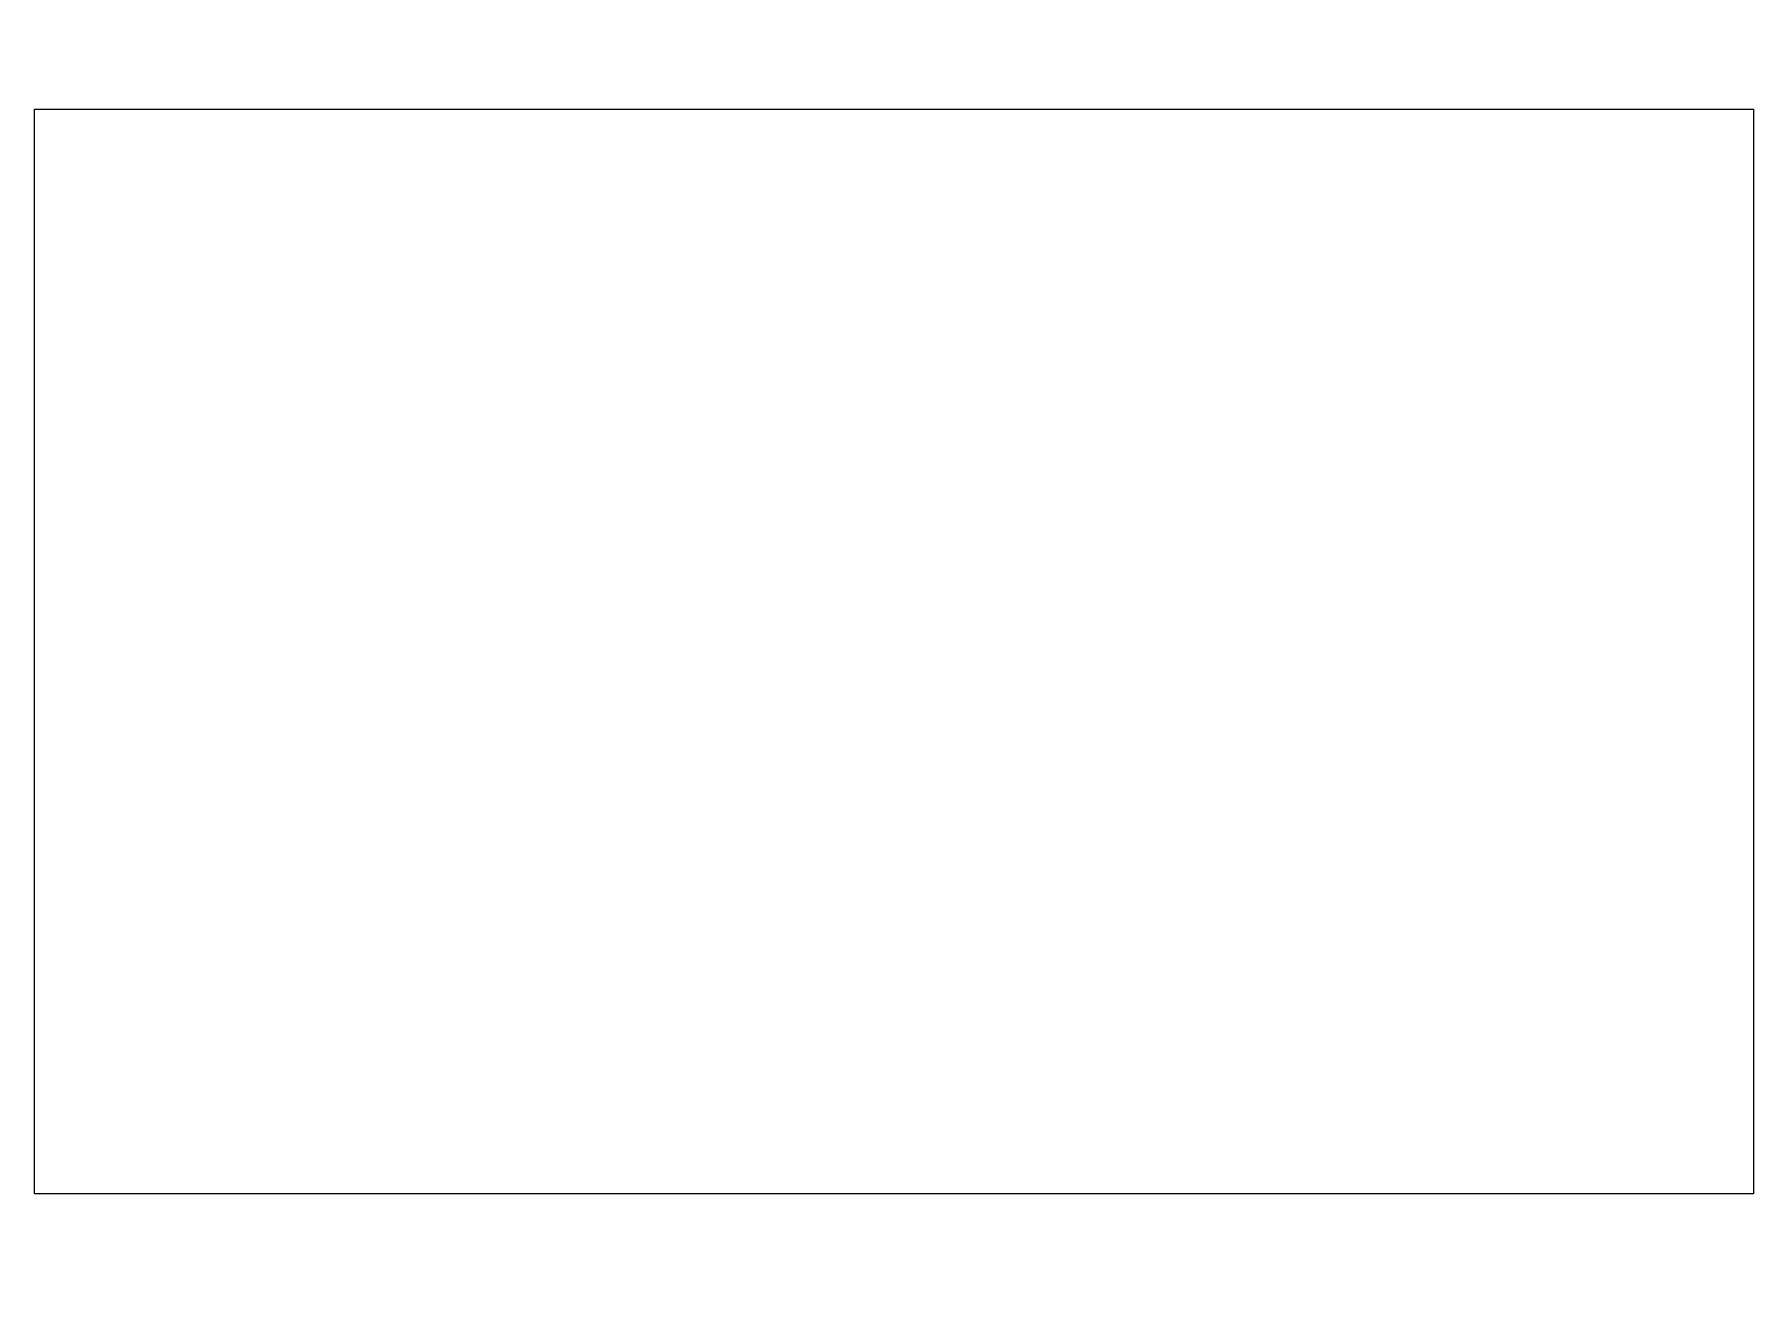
# Paper-space layout 'A3' of a CAD drawing. Header units: millimetres. Extents: x -70 to 320, y 18 to 305.
# The model-space entities are those that its viewports show. They can reach past a viewport. Long polylines and large blocks are cut down to what shows.
import ezdxf

# ---------------------------------------------------------------- set-up
doc = ezdxf.new("R2010")
doc.units = ezdxf.units.MM
doc.header["$LTSCALE"] = 10
doc.linetypes.add('HIDDEN', pattern=[5, 3, -2])
doc.layers.add('DT_MTA_11', color=3, linetype='Continuous', lineweight=35)
doc.layers.add('DT_MTA_34', color=1, linetype='Continuous', lineweight=18)
doc.layers.add('DT_MTA_12', color=2, linetype='HIDDEN')
doc.layers.add('DT_MTA_15', color=2, linetype='Continuous')
doc.styles.add('SHX_Style', font='ROMANS.shx', dxfattribs={"width": 0.8})
doc.dimstyles.new('MTA 1 1', dxfattribs={"dimtxt": 25, "dimasz": 10, "dimexe": 5, "dimexo": 5, "dimgap": 4, "dimtad": 1, "dimdec": 0, "dimzin": 7, "dimlunit": 5, "dimtxsty": 'SHX_Style', "dimblk": 'OBLIQUE', "dimcen": 9, "dimdle": 5, "dimclrd": 1, "dimclre": 1, "dimclrt": 2, "dimadec": 1, "dimazin": 3, "dimtfac": 0.8, "dimtdec": 0, "dimtix": 1, "dimtmove": 0, "dimatfit": 3, "dimfxl": 1, "dimtfill": 1, "dimfrac": 2, "dimtzin": 7, "dimlwd": 0, "dimlwe": 0, "dimarcsym": 0})

# ---------------------------------------------------------------- blocks, each defined once
blk = doc.blocks.new('_OBLIQUE')
at = {"color": 0, "linetype": 'ByBlock'}
blk.add_line((-0.5, -0.5), (0.5, 0.5), dxfattribs=at)
blk = doc.blocks.new('*D25')
at = {"layer": 'DEFPOINTS', "color": 0, "transparency": 16777216}
for p in [(331560.684526792, -126865.7327184793), (331360.684526792, -126977.0377329641), (331560.684526792, -126977.0377329641)]:
    blk.add_point(p, dxfattribs=at)
at = {"layer": 'DT_MTA_34', "color": 1, "lineweight": 0, "transparency": 16777216}
for p, q in [((331355.684526792, -126865.7327184793), (331565.684526792, -126865.7327184793)), ((331360.684526792, -126972.0377329641), (331360.684526792, -126860.7327184793)), ((331560.684526792, -126972.0377329641), (331560.684526792, -126860.7327184793))]:
    blk.add_line(p, q, dxfattribs=at)
at = {"layer": 'DT_MTA_34', "color": 1, "lineweight": 0, "transparency": 16777216, "xscale": 10, "yscale": 10, "zscale": 10, "rotation": 180}
blk.add_blockref('_OBLIQUE', (331360.684526792, -126865.7327184793), dxfattribs=at)
at = {"layer": 'DT_MTA_34', "color": 1, "lineweight": 0, "transparency": 16777216, "xscale": 10, "yscale": 10, "zscale": 10}
blk.add_blockref('_OBLIQUE', (331560.684526792, -126865.7327184793), dxfattribs=at)
at = {"layer": 'DT_MTA_34', "color": 2, "transparency": 16777216, "insert": (331460.684526792, -126849.2327184793), "char_height": 25, "attachment_point": 5, "style": 'SHX_Style', "bg_fill": 3, "box_fill_scale": 1.1, "bg_fill_color": 256, "bg_fill_true_color": 13158600, "bg_fill_transparency": 0}
blk.add_mtext('200', dxfattribs=at)
blk = doc.blocks.new('*D26')
at = {"layer": 'DEFPOINTS', "color": 0, "transparency": 16777216}
for p in [(331360.6845267921, -126977.0377329641), (331250.8335772286, -127277.0377329641), (331360.6845267921, -127277.0377329641)]:
    blk.add_point(p, dxfattribs=at)
at = {"layer": 'DT_MTA_34', "color": 1, "lineweight": 0, "transparency": 16777216}
for p, q in [((331355.6845267921, -126977.0377329641), (331245.8335772286, -126977.0377329641)), ((331250.8335772286, -126972.0377329641), (331250.8335772286, -127282.0377329641)), ((331355.6845267921, -127277.0377329641), (331245.8335772286, -127277.0377329641))]:
    blk.add_line(p, q, dxfattribs=at)
at = {"layer": 'DT_MTA_34', "color": 1, "lineweight": 0, "transparency": 16777216, "xscale": 10, "yscale": 10, "zscale": 10}
for p, rotation in [((331250.8335772286, -126977.0377329641), 90), ((331250.8335772286, -127277.0377329641), 270)]:
    blk.add_blockref('_OBLIQUE', p, dxfattribs=dict(at, rotation=rotation))
at = {"layer": 'DT_MTA_34', "color": 2, "transparency": 16777216, "insert": (331234.3335772285, -127127.0377329642), "char_height": 25, "attachment_point": 5, "rotation": 90, "style": 'SHX_Style', "bg_fill": 3, "box_fill_scale": 1.1, "bg_fill_color": 256, "bg_fill_true_color": 13158600, "bg_fill_transparency": 0}
blk.add_mtext('300', dxfattribs=at)
blk = doc.blocks.new('*D27')
at = {"layer": 'DEFPOINTS', "color": 0, "transparency": 16777216}
for p in [(331914.981313325, -127602.6771146969), (332172.481313325, -127602.6771146969), (332172.481313325, -127662.27356563)]:
    blk.add_point(p, dxfattribs=at)
at = {"layer": 'DT_MTA_34', "color": 1, "lineweight": 0, "transparency": 16777216}
for p, q in [((331914.981313325, -127607.6771146969), (331914.981313325, -127667.27356563)), ((332172.481313325, -127607.6771146969), (332172.481313325, -127667.27356563)), ((331909.981313325, -127662.27356563), (332177.481313325, -127662.27356563))]:
    blk.add_line(p, q, dxfattribs=at)
at = {"layer": 'DT_MTA_34', "color": 1, "lineweight": 0, "transparency": 16777216, "xscale": 10, "yscale": 10, "zscale": 10, "rotation": 180}
blk.add_blockref('_OBLIQUE', (331914.981313325, -127662.27356563), dxfattribs=at)
at = {"layer": 'DT_MTA_34', "color": 1, "lineweight": 0, "transparency": 16777216, "xscale": 10, "yscale": 10, "zscale": 10}
blk.add_blockref('_OBLIQUE', (332172.481313325, -127662.27356563), dxfattribs=at)
at = {"layer": 'DT_MTA_34', "color": 2, "transparency": 16777216, "insert": (332043.731313325, -127645.77356563), "char_height": 25, "attachment_point": 5, "style": 'SHX_Style', "bg_fill": 3, "box_fill_scale": 1.1, "bg_fill_color": 256, "bg_fill_true_color": 13158600, "bg_fill_transparency": 0}
blk.add_mtext('258', dxfattribs=at)
blk = doc.blocks.new('S_100_C')
at = {"layer": 'DT_MTA_11'}
for points in [[(-9.348320059187245, 10), (148.6976582983625, 10), (148.6976582983625, -10), (-9.348320059187245, -10)], [(166.3023417016375, -5), (148.6976582983625, -5), (148.6976582983625, 5), (166.3023417016375, 5)]]:
    blk.add_lwpolyline(points, close=True, dxfattribs=at)
for centre in [(0, 0), (157.5, 0)]:
    blk.add_circle(centre, 2.1, dxfattribs=at)
blk = doc.blocks.new('*D30')
at = {"layer": 'DEFPOINTS', "color": 0, "transparency": 16777216}
for p in [(332072.481313325, -127526.0975046182), (331914.981313325, -127558.0018106681), (332072.481313325, -127558.0018106681)]:
    blk.add_point(p, dxfattribs=at)
at = {"layer": 'DT_MTA_34', "color": 1, "lineweight": 0, "transparency": 16777216}
for p, q in [((331909.981313325, -127526.0975046182), (332077.481313325, -127526.0975046182)), ((331914.981313325, -127553.0018106681), (331914.981313325, -127521.0975046182)), ((332072.481313325, -127553.0018106681), (332072.481313325, -127521.0975046182))]:
    blk.add_line(p, q, dxfattribs=at)
at = {"layer": 'DT_MTA_34', "color": 1, "lineweight": 0, "transparency": 16777216, "xscale": 10, "yscale": 10, "zscale": 10, "rotation": 180}
blk.add_blockref('_OBLIQUE', (331914.981313325, -127526.0975046182), dxfattribs=at)
at = {"layer": 'DT_MTA_34', "color": 1, "lineweight": 0, "transparency": 16777216, "xscale": 10, "yscale": 10, "zscale": 10}
blk.add_blockref('_OBLIQUE', (332072.481313325, -127526.0975046182), dxfattribs=at)
at = {"layer": 'DT_MTA_34', "color": 2, "transparency": 16777216, "insert": (331993.731313325, -127509.5975046182), "char_height": 25, "attachment_point": 5, "style": 'SHX_Style', "bg_fill": 3, "box_fill_scale": 1.1, "bg_fill_color": 256, "bg_fill_true_color": 13158600, "bg_fill_transparency": 0}
blk.add_mtext('158', dxfattribs=at)
blk = doc.blocks.new('S_100_O')
at = {"layer": 'DT_MTA_11'}
for points in [[(-9.348320059187245, 10), (166.3023417016375, 10), (166.3023417016375, -10), (-9.348320059187245, -10)], [(267.5, -5), (166.3023417016375, -5), (166.3023417016375, 5), (267.5, 5)]]:
    blk.add_lwpolyline(points, close=True, dxfattribs=at)
for centre in [(0, 0), (257.5, 0)]:
    blk.add_circle(centre, 2.1, dxfattribs=at)
blk = doc.blocks.new('*D33')
at = {"layer": 'DEFPOINTS', "color": 0, "transparency": 16777216}
for p in [(331964.981313325, -126891.8639379536), (332122.481313325, -126891.8639379536), (332122.481313325, -126951.4603888867)]:
    blk.add_point(p, dxfattribs=at)
at = {"layer": 'DT_MTA_34', "color": 1, "lineweight": 0, "transparency": 16777216}
for p, q in [((331964.981313325, -126896.8639379536), (331964.981313325, -126956.4603888867)), ((332122.481313325, -126896.8639379536), (332122.481313325, -126956.4603888867)), ((331959.981313325, -126951.4603888867), (332127.481313325, -126951.4603888867))]:
    blk.add_line(p, q, dxfattribs=at)
at = {"layer": 'DT_MTA_34', "color": 1, "lineweight": 0, "transparency": 16777216, "xscale": 10, "yscale": 10, "zscale": 10, "rotation": 180}
blk.add_blockref('_OBLIQUE', (331964.981313325, -126951.4603888867), dxfattribs=at)
at = {"layer": 'DT_MTA_34', "color": 1, "lineweight": 0, "transparency": 16777216, "xscale": 10, "yscale": 10, "zscale": 10}
blk.add_blockref('_OBLIQUE', (332122.481313325, -126951.4603888867), dxfattribs=at)
at = {"layer": 'DT_MTA_34', "color": 2, "transparency": 16777216, "insert": (332043.731313325, -126934.9603888867), "char_height": 25, "attachment_point": 5, "style": 'SHX_Style', "bg_fill": 3, "box_fill_scale": 1.1, "bg_fill_color": 256, "bg_fill_true_color": 13158600, "bg_fill_transparency": 0}
blk.add_mtext('158', dxfattribs=at)
blk = doc.blocks.new('*D34')
at = {"layer": 'DEFPOINTS', "color": 0, "transparency": 16777216}
for p in [(332072.481313325, -126815.2843278749), (331964.981313325, -126847.1886339247), (332072.481313325, -126847.1886339247)]:
    blk.add_point(p, dxfattribs=at)
at = {"layer": 'DT_MTA_34', "color": 1, "lineweight": 0, "transparency": 16777216}
for p, q in [((331959.981313325, -126815.2843278749), (332077.481313325, -126815.2843278749)), ((331964.981313325, -126842.1886339247), (331964.981313325, -126810.2843278749)), ((332072.481313325, -126842.1886339247), (332072.481313325, -126810.2843278749))]:
    blk.add_line(p, q, dxfattribs=at)
at = {"layer": 'DT_MTA_34', "color": 1, "lineweight": 0, "transparency": 16777216, "xscale": 10, "yscale": 10, "zscale": 10, "rotation": 180}
blk.add_blockref('_OBLIQUE', (331964.981313325, -126815.2843278749), dxfattribs=at)
at = {"layer": 'DT_MTA_34', "color": 1, "lineweight": 0, "transparency": 16777216, "xscale": 10, "yscale": 10, "zscale": 10}
blk.add_blockref('_OBLIQUE', (332072.481313325, -126815.2843278749), dxfattribs=at)
at = {"layer": 'DT_MTA_34', "color": 2, "transparency": 16777216, "insert": (332018.731313325, -126798.7843278749), "char_height": 25, "attachment_point": 5, "style": 'SHX_Style', "bg_fill": 3, "box_fill_scale": 1.1, "bg_fill_color": 256, "bg_fill_true_color": 13158600, "bg_fill_transparency": 0}
blk.add_mtext('108', dxfattribs=at)
blk = doc.blocks.new('S_50_C')
at = {"layer": 'DT_MTA_11'}
for points in [[(-9.348320059187245, 10), (98.69765829836251, 10), (98.69765829836251, -10), (-9.348320059187245, -10)], [(116.3023417016375, -5), (98.69765829836251, -5), (98.69765829836251, 5), (116.3023417016375, 5)]]:
    blk.add_lwpolyline(points, close=True, dxfattribs=at)
for centre in [(0, 0), (107.5, 0)]:
    blk.add_circle(centre, 2.1, dxfattribs=at)
blk = doc.blocks.new('S_50_O')
at = {"layer": 'DT_MTA_11'}
for points in [[(-9.348320059187245, 10), (66.30234170163749, 10), (66.30234170163749, -10), (-9.348320059187245, -10)], [(167.5, -5), (66.30234170163749, -5), (66.30234170163749, 5), (167.5, 5)]]:
    blk.add_lwpolyline(points, close=True, dxfattribs=at)
for centre in [(0, 0), (157.5, 0)]:
    blk.add_circle(centre, 2.1, dxfattribs=at)
blk = doc.blocks.new('Support')
at = {"layer": 'DT_MTA_11'}
blk.add_lwpolyline([(0, -7.5), (15, -7.5), (15, 7.5), (0, 7.5)], close=True, dxfattribs=at)
blk.add_circle((10, 0), 2.1, dxfattribs=at)
blk = doc.blocks.new('S_100_Circle')
at = {"layer": 'DT_MTA_34'}
for radius in [257.5, 157.5]:
    blk.add_circle((0, 0), radius, dxfattribs=at)
blk.add_blockref('Support', (-10, 0), dxfattribs=at)
blk = doc.blocks.new('S_50_Circle')
at = {"layer": 'DT_MTA_34'}
for radius in [157.5, 107.5]:
    blk.add_circle((0, 0), radius, dxfattribs=at)
blk.add_blockref('Support', (-10, 0), dxfattribs=at)
blk = doc.blocks.new('DOOR')
at = {"layer": 'DT_MTA_11'}
for points in [[(-31.63335228606593, -5.88405109946325), (168.3666477139341, -5.88405109946325), (168.3666477139341, 14.11594890053675), (-31.63335228606593, 14.11594890053675)], [(-7.5, -2.88405109946325), (7.5, -2.88405109946325), (7.5, 4.61594890053675), (-7.5, 4.61594890053675)], [(-31.63335228606593, -5.88405109946325), (168.3666477139341, -5.88405109946325), (168.3666477139341, -2.88405109946325), (-31.63335228606593, -2.88405109946325)]]:
    blk.add_lwpolyline(points, close=True, dxfattribs=at)
blk.add_circle((0, 0), 2.1, dxfattribs=at)
blk = doc.blocks.new('*D40')
at = {"layer": 'DEFPOINTS', "color": 0, "transparency": 16777216}
for p in [(331964.981313325, -127223.0093391605), (332147.481313325, -127223.0093391605), (332147.481313325, -127282.6057900936)]:
    blk.add_point(p, dxfattribs=at)
at = {"layer": 'DT_MTA_34', "color": 1, "lineweight": 0, "transparency": 16777216}
for p, q in [((331964.981313325, -127228.0093391605), (331964.981313325, -127287.6057900936)), ((332147.481313325, -127228.0093391605), (332147.481313325, -127287.6057900936)), ((331959.981313325, -127282.6057900936), (332152.481313325, -127282.6057900936))]:
    blk.add_line(p, q, dxfattribs=at)
at = {"layer": 'DT_MTA_34', "color": 1, "lineweight": 0, "transparency": 16777216, "xscale": 10, "yscale": 10, "zscale": 10, "rotation": 180}
blk.add_blockref('_OBLIQUE', (331964.981313325, -127282.6057900936), dxfattribs=at)
at = {"layer": 'DT_MTA_34', "color": 1, "lineweight": 0, "transparency": 16777216, "xscale": 10, "yscale": 10, "zscale": 10}
blk.add_blockref('_OBLIQUE', (332147.481313325, -127282.6057900936), dxfattribs=at)
at = {"layer": 'DT_MTA_34', "color": 2, "transparency": 16777216, "insert": (332056.231313325, -127266.1057900936), "char_height": 25, "attachment_point": 5, "style": 'SHX_Style', "bg_fill": 3, "box_fill_scale": 1.1, "bg_fill_color": 256, "bg_fill_true_color": 13158600, "bg_fill_transparency": 0}
blk.add_mtext('183', dxfattribs=at)
blk = doc.blocks.new('*D41')
at = {"layer": 'DEFPOINTS', "color": 0, "transparency": 16777216}
for p in [(331964.981313325, -127178.3340351317), (332097.481313325, -127146.4297290818), (332097.481313325, -127178.3340351317)]:
    blk.add_point(p, dxfattribs=at)
at = {"layer": 'DT_MTA_34', "color": 1, "lineweight": 0, "transparency": 16777216}
for p, q in [((331964.981313325, -127173.3340351317), (331964.981313325, -127141.4297290818)), ((332097.481313325, -127173.3340351317), (332097.481313325, -127141.4297290818)), ((331959.981313325, -127146.4297290818), (332102.481313325, -127146.4297290818))]:
    blk.add_line(p, q, dxfattribs=at)
at = {"layer": 'DT_MTA_34', "color": 1, "lineweight": 0, "transparency": 16777216, "xscale": 10, "yscale": 10, "zscale": 10, "rotation": 180}
blk.add_blockref('_OBLIQUE', (331964.981313325, -127146.4297290818), dxfattribs=at)
at = {"layer": 'DT_MTA_34', "color": 1, "lineweight": 0, "transparency": 16777216, "xscale": 10, "yscale": 10, "zscale": 10}
blk.add_blockref('_OBLIQUE', (332097.481313325, -127146.4297290818), dxfattribs=at)
at = {"layer": 'DT_MTA_34', "color": 2, "transparency": 16777216, "insert": (332031.231313325, -127129.9297290818), "char_height": 25, "attachment_point": 5, "style": 'SHX_Style', "bg_fill": 3, "box_fill_scale": 1.1, "bg_fill_color": 256, "bg_fill_true_color": 13158600, "bg_fill_transparency": 0}
blk.add_mtext('133', dxfattribs=at)
blk = doc.blocks.new('S_75_C')
at = {"layer": 'DT_MTA_11'}
for points in [[(-9.348320059187245, 10), (123.6976582983625, 10), (123.6976582983625, -10), (-9.348320059187245, -10)], [(141.3023417016375, -5), (123.6976582983625, -5), (123.6976582983625, 5), (141.3023417016375, 5)]]:
    blk.add_lwpolyline(points, close=True, dxfattribs=at)
for centre in [(0, 0), (132.5, 0)]:
    blk.add_circle(centre, 2.1, dxfattribs=at)
blk = doc.blocks.new('S_75_O')
at = {"layer": 'DT_MTA_11'}
for points in [[(-9.348320059187245, 10), (123.6976582983625, 10), (123.6976582983625, -10), (-9.348320059187245, -10)], [(192.5, -5), (123.6976582983625, -5), (123.6976582983625, 5), (192.5, 5)]]:
    blk.add_lwpolyline(points, close=True, dxfattribs=at)
for centre in [(0, 0), (182.5, 0)]:
    blk.add_circle(centre, 2.1, dxfattribs=at)
blk = doc.blocks.new('S_75_Circle')
at = {"layer": 'DT_MTA_34'}
for radius in [207.5, 132.5]:
    blk.add_circle((0, 0), radius, dxfattribs=at)
blk.add_blockref('Support', (-10, 0), dxfattribs=at)
blk = doc.blocks.new('*D45')
at = {"color": 1, "lineweight": 0, "transparency": 16777216}
for p, q in [((330394.0588556754, -128116.090965565), (330394.0588556754, -128301.9417160994)), ((330423.7822312912, -128116.090965565), (330423.7822312912, -128301.9417160994)), ((330394.0588556754, -128296.9417160994), (330384.0588556754, -128296.9417160994)), ((330394.0588556754, -128296.9417160994), (330423.7822312912, -128296.9417160994)), ((330423.7822312912, -128296.9417160994), (330433.7822312912, -128296.9417160994))]:
    blk.add_line(p, q, dxfattribs=at)
at = {"layer": 'DEFPOINTS', "color": 0, "transparency": 16777216}
for p in [(330394.0588556754, -128111.090965565), (330423.7822312912, -128111.090965565)]:
    blk.add_point(p, dxfattribs=at)
at = {"color": 1, "lineweight": 0, "transparency": 16777216, "xscale": 10, "yscale": 10, "zscale": 10}
blk.add_blockref('_OBLIQUE', (330394.0588556754, -128296.9417160994), dxfattribs=at)
at = {"color": 1, "lineweight": 0, "transparency": 16777216, "xscale": 10, "yscale": 10, "zscale": 10, "rotation": 180}
blk.add_blockref('_OBLIQUE', (330423.7822312912, -128296.9417160994), dxfattribs=at)
at = {"color": 2, "transparency": 16777216, "insert": (330408.9205434833, -128280.4417160994), "char_height": 25, "attachment_point": 5, "style": 'SHX_Style', "bg_fill": 3, "box_fill_scale": 1.1, "bg_fill_color": 256, "bg_fill_true_color": 13158600, "bg_fill_transparency": 0}
blk.add_mtext('30', dxfattribs=at)
at = {"layer": 'DEFPOINTS', "color": 0, "transparency": 16777216}
blk.add_point((330423.7822312912, -128296.9417160994), dxfattribs=at)
blk = doc.blocks.new('*D47')
at = {"color": 1, "lineweight": 0, "transparency": 16777216}
for p, q in [((332568.8171339185, -128317.7223607092), (332534.5129852739, -128317.7223607092)), ((332539.5129852739, -128312.7223607092), (332539.5129852739, -128622.7223607116)), ((332568.8171339185, -128617.7223607116), (332534.5129852739, -128617.7223607116))]:
    blk.add_line(p, q, dxfattribs=at)
at = {"layer": 'DEFPOINTS', "color": 0, "transparency": 16777216}
for p in [(332573.8171339185, -128317.7223607092), (332539.5129852739, -128617.7223607116), (332573.8171339185, -128617.7223607116)]:
    blk.add_point(p, dxfattribs=at)
at = {"color": 1, "lineweight": 0, "transparency": 16777216, "xscale": 10, "yscale": 10, "zscale": 10}
for p, rotation in [((332539.5129852739, -128317.7223607092), 90), ((332539.5129852739, -128617.7223607116), 270)]:
    blk.add_blockref('_OBLIQUE', p, dxfattribs=dict(at, rotation=rotation))
at = {"color": 2, "transparency": 16777216, "insert": (332523.0129852738, -128467.7223607105), "char_height": 25, "attachment_point": 5, "rotation": 90, "style": 'SHX_Style', "bg_fill": 3, "box_fill_scale": 1.1, "bg_fill_color": 256, "bg_fill_true_color": 13158600, "bg_fill_transparency": 0}
blk.add_mtext('300', dxfattribs=at)
blk = doc.blocks.new('*D48')
at = {"color": 1, "lineweight": 0, "transparency": 16777216}
for p, q in [((332568.8171339185, -128617.7223607116), (332534.5129852741, -128617.7223607116)), ((332539.5129852741, -128612.7223607116), (332539.5129852741, -128722.7223607092)), ((332566.6422737187, -128717.7223607092), (332534.5129852741, -128717.7223607092))]:
    blk.add_line(p, q, dxfattribs=at)
at = {"layer": 'DEFPOINTS', "color": 0, "transparency": 16777216}
for p in [(332573.8171339185, -128617.7223607116), (332539.5129852741, -128717.7223607092), (332571.6422737187, -128717.7223607092)]:
    blk.add_point(p, dxfattribs=at)
at = {"color": 1, "lineweight": 0, "transparency": 16777216, "xscale": 10, "yscale": 10, "zscale": 10}
for p, rotation in [((332539.5129852741, -128617.7223607116), 90), ((332539.5129852741, -128717.7223607092), 270)]:
    blk.add_blockref('_OBLIQUE', p, dxfattribs=dict(at, rotation=rotation))
at = {"color": 2, "transparency": 16777216, "insert": (332523.0129852741, -128667.7223607105), "char_height": 25, "attachment_point": 5, "rotation": 90, "style": 'SHX_Style', "bg_fill": 3, "box_fill_scale": 1.1, "bg_fill_color": 256, "bg_fill_true_color": 13158600, "bg_fill_transparency": 0}
blk.add_mtext('100', dxfattribs=at)
blk = doc.blocks.new('*D49')
at = {"color": 1, "lineweight": 0, "transparency": 16777216}
for p, q in [((332539.5129852743, -128277.4493260928), (332539.5129852743, -128267.4493260928)), ((332566.6422737187, -128277.4493260928), (332534.5129852743, -128277.4493260928)), ((332539.5129852743, -128317.7223607092), (332539.5129852743, -128277.4493260928)), ((332566.6422737187, -128317.7223607092), (332534.5129852743, -128317.7223607092)), ((332539.5129852743, -128317.7223607092), (332539.5129852743, -128327.7223607092))]:
    blk.add_line(p, q, dxfattribs=at)
at = {"layer": 'DEFPOINTS', "color": 0, "transparency": 16777216}
for p in [(332571.6422737187, -128277.4493260928), (332571.6422737187, -128317.7223607092)]:
    blk.add_point(p, dxfattribs=at)
at = {"color": 1, "lineweight": 0, "transparency": 16777216, "xscale": 10, "yscale": 10, "zscale": 10}
for p, rotation in [((332539.5129852743, -128277.4493260928), 270), ((332539.5129852743, -128317.7223607092), 90)]:
    blk.add_blockref('_OBLIQUE', p, dxfattribs=dict(at, rotation=rotation))
at = {"color": 2, "transparency": 16777216, "insert": (332523.0129852742, -128297.585843401), "char_height": 25, "attachment_point": 5, "rotation": 90, "style": 'SHX_Style', "bg_fill": 3, "box_fill_scale": 1.1, "bg_fill_color": 256, "bg_fill_true_color": 13158600, "bg_fill_transparency": 0}
blk.add_mtext('40', dxfattribs=at)
at = {"layer": 'DEFPOINTS', "color": 0, "transparency": 16777216}
blk.add_point((332539.5129852743, -128277.4493260928), dxfattribs=at)
blk = doc.blocks.new('*D50')
at = {"color": 1, "lineweight": 0, "transparency": 16777216}
for p, q in [((332566.6422737187, -128207.4493260928), (332534.5129852745, -128207.4493260928)), ((332539.5129852745, -128282.4493260928), (332539.5129852745, -128202.4493260928)), ((332566.6422737187, -128277.4493260928), (332534.5129852745, -128277.4493260928))]:
    blk.add_line(p, q, dxfattribs=at)
at = {"layer": 'DEFPOINTS', "color": 0, "transparency": 16777216}
for p in [(332571.6422737187, -128207.4493260928), (332571.6422737187, -128277.4493260928)]:
    blk.add_point(p, dxfattribs=at)
at = {"color": 1, "lineweight": 0, "transparency": 16777216, "xscale": 10, "yscale": 10, "zscale": 10}
for p, rotation in [((332539.5129852745, -128207.4493260928), 90), ((332539.5129852745, -128277.4493260928), 270)]:
    blk.add_blockref('_OBLIQUE', p, dxfattribs=dict(at, rotation=rotation))
at = {"color": 2, "transparency": 16777216, "insert": (332523.0129852744, -128242.4493260928), "char_height": 25, "attachment_point": 5, "rotation": 90, "style": 'SHX_Style', "bg_fill": 3, "box_fill_scale": 1.1, "bg_fill_color": 256, "bg_fill_true_color": 13158600, "bg_fill_transparency": 0}
blk.add_mtext('70', dxfattribs=at)
at = {"layer": 'DEFPOINTS', "color": 0, "transparency": 16777216}
blk.add_point((332539.5129852745, -128207.4493260928), dxfattribs=at)
blk = doc.blocks.new('*D51')
at = {"color": 1, "lineweight": 0, "transparency": 16777216}
for p, q in [((332441.4251842838, -128272.4493260928), (332441.4251842838, -128722.7223607092)), ((332566.6422737187, -128277.4493260928), (332436.4251842838, -128277.4493260928)), ((332566.6422737187, -128717.7223607092), (332436.4251842838, -128717.7223607092))]:
    blk.add_line(p, q, dxfattribs=at)
at = {"layer": 'DEFPOINTS', "color": 0, "transparency": 16777216}
for p in [(332571.6422737187, -128277.4493260928), (332441.4251842838, -128717.7223607092), (332571.6422737187, -128717.7223607092)]:
    blk.add_point(p, dxfattribs=at)
at = {"color": 1, "lineweight": 0, "transparency": 16777216, "xscale": 10, "yscale": 10, "zscale": 10}
for p, rotation in [((332441.4251842838, -128277.4493260928), 90), ((332441.4251842838, -128717.7223607092), 270)]:
    blk.add_blockref('_OBLIQUE', p, dxfattribs=dict(at, rotation=rotation))
at = {"color": 2, "transparency": 16777216, "insert": (332424.9251842837, -128497.585843401), "char_height": 25, "attachment_point": 5, "rotation": 90, "style": 'SHX_Style', "bg_fill": 3, "box_fill_scale": 1.1, "bg_fill_color": 256, "bg_fill_true_color": 13158600, "bg_fill_transparency": 0}
blk.add_mtext('440', dxfattribs=at)
blk = doc.blocks.new('*D52')
at = {"color": 1, "lineweight": 0, "transparency": 16777216}
for p, q in [((332571.6422737186, -128722.7223607091), (332571.6422737186, -128807.223553609)), ((333171.6422737186, -128722.7223607091), (333171.6422737186, -128807.223553609)), ((332566.6422737186, -128802.223553609), (333176.6422737186, -128802.223553609))]:
    blk.add_line(p, q, dxfattribs=at)
at = {"layer": 'DEFPOINTS', "color": 0, "transparency": 16777216}
for p in [(332571.6422737186, -128717.7223607091), (333171.6422737186, -128717.7223607091), (333171.6422737186, -128802.223553609)]:
    blk.add_point(p, dxfattribs=at)
at = {"color": 1, "lineweight": 0, "transparency": 16777216, "xscale": 10, "yscale": 10, "zscale": 10, "rotation": 180}
blk.add_blockref('_OBLIQUE', (332571.6422737186, -128802.223553609), dxfattribs=at)
at = {"color": 1, "lineweight": 0, "transparency": 16777216, "xscale": 10, "yscale": 10, "zscale": 10}
blk.add_blockref('_OBLIQUE', (333171.6422737186, -128802.223553609), dxfattribs=at)
at = {"color": 2, "transparency": 16777216, "insert": (332871.6422737186, -128785.723553609), "char_height": 25, "attachment_point": 5, "style": 'SHX_Style', "bg_fill": 3, "box_fill_scale": 1.1, "bg_fill_color": 256, "bg_fill_true_color": 13158600, "bg_fill_transparency": 0}
blk.add_mtext('600', dxfattribs=at)
blk = doc.blocks.new('*D56')
at = {"color": 1, "lineweight": 0, "transparency": 16777216}
for p, q in [((332571.6422737186, -128178.5525708879), (332506.7275661894, -128178.5525708879)), ((332571.6422737186, -128268.6493260926), (332571.6422737186, -128173.5525708879)), ((332590.6422737186, -128178.5525708879), (332571.6422737186, -128178.5525708879)), ((332585.6422737186, -128268.6493260926), (332585.6422737186, -128173.5525708879))]:
    blk.add_line(p, q, dxfattribs=at)
at = {"layer": 'DEFPOINTS', "color": 0, "transparency": 16777216}
for p in [(332571.6422737186, -128178.5525708879), (332571.6422737186, -128273.6493260926), (332585.6422737186, -128273.6493260926)]:
    blk.add_point(p, dxfattribs=at)
at = {"color": 1, "lineweight": 0, "transparency": 16777216, "xscale": 10, "yscale": 10, "zscale": 10, "rotation": 180}
blk.add_blockref('_OBLIQUE', (332571.6422737186, -128178.5525708879), dxfattribs=at)
at = {"color": 1, "lineweight": 0, "transparency": 16777216, "xscale": 10, "yscale": 10, "zscale": 10}
blk.add_blockref('_OBLIQUE', (332585.6422737186, -128178.5525708879), dxfattribs=at)
at = {"color": 2, "transparency": 16777216, "insert": (332525.9656614275, -128162.0525708879), "char_height": 25, "attachment_point": 5, "style": 'SHX_Style', "bg_fill": 3, "box_fill_scale": 1.1, "bg_fill_color": 256, "bg_fill_true_color": 13158600, "bg_fill_transparency": 0}
blk.add_mtext('14', dxfattribs=at)
blk = doc.blocks.new('*D57')
at = {"color": 1, "lineweight": 0, "transparency": 16777216}
for p, q in [((332584.1422737186, -128247.322628335), (332574.1422737186, -128247.322628335)), ((332584.1422737186, -128268.6493260926), (332584.1422737186, -128242.322628335)), ((332584.1422737186, -128247.322628335), (332587.1422737186, -128247.322628335)), ((332587.1422737186, -128268.6493260926), (332587.1422737186, -128242.322628335)), ((332587.1422737186, -128247.322628335), (332634.4992603906, -128247.322628335))]:
    blk.add_line(p, q, dxfattribs=at)
at = {"layer": 'DEFPOINTS', "color": 0, "transparency": 16777216}
for p in [(332587.1422737186, -128247.322628335), (332584.1422737186, -128273.6493260926), (332587.1422737186, -128273.6493260926)]:
    blk.add_point(p, dxfattribs=at)
at = {"color": 1, "lineweight": 0, "transparency": 16777216, "xscale": 10, "yscale": 10, "zscale": 10}
blk.add_blockref('_OBLIQUE', (332584.1422737186, -128247.322628335), dxfattribs=at)
at = {"color": 1, "lineweight": 0, "transparency": 16777216, "xscale": 10, "yscale": 10, "zscale": 10, "rotation": 180}
blk.add_blockref('_OBLIQUE', (332587.1422737186, -128247.322628335), dxfattribs=at)
at = {"color": 2, "transparency": 16777216, "insert": (332623.832593724, -128230.822628335), "char_height": 25, "attachment_point": 5, "style": 'SHX_Style', "bg_fill": 3, "box_fill_scale": 1.1, "bg_fill_color": 256, "bg_fill_true_color": 13158600, "bg_fill_transparency": 0}
blk.add_mtext('3', dxfattribs=at)

msp = doc.modelspace()

# ---------------------------------------------------------------- linework, layer by layer
for p, q in [((330425.6922079615, -127547.063058395), (330447.9981959458, -127702.5995444991)), ((330468.1838299924, -127784.5690356331), (330425.971220177, -127589.0745457553)), ((330394.0588556754, -127614.2507282237), (330594.0588556754, -127614.2507282237)), ((331320.7966299385, -127766.928991585), (331520.7966299385, -127766.928991585)), ((330394.0588556754, -128097.9604527205), (330594.0588556754, -128097.9604527205))]:
    msp.add_line(p, q)
msp.add_xline((333171.6422737186, -128680.5549623868), (6.123233995736766e-17, 1))
at = {"layer": 'DEFPOINTS'}
msp.add_lwpolyline([(333554.0431701427, -126620.8878727548), (333554.0431701427, -129080.8878727548), (333554.0431701437, -129080.8878727548), (333554.0431701437, -129080.8878727548), (329654.1095037855, -129080.8878727548), (329654.1095037854, -126620.8878727548), (333554.0431701427, -126620.8878727548)], dxfattribs=at)
at = {"layer": 'DT_MTA_11'}
for points in [[(331360.684526792, -127277.0377329641), (331560.684526792, -127277.0377329641), (331560.684526792, -126977.0377329641), (331360.684526792, -126977.0377329641)], [(330389.0588556754, -127627.3812410683), (330394.0588556754, -127627.3812410683), (330394.0588556754, -127327.3812410683), (330389.0588556754, -127327.3812410683)], [(330599.0588556754, -127627.3812410683), (330594.0588556754, -127627.3812410683), (330594.0588556754, -127327.3812410683), (330599.0588556754, -127327.3812410683)], [(331315.7966299385, -127784.7704148415), (331320.7966299385, -127784.7704148415), (331320.7966299385, -127484.7704148415), (331315.7966299385, -127484.7704148415)], [(331525.7966299385, -127784.7704148415), (331520.7966299385, -127784.7704148415), (331520.7966299385, -127484.7704148415), (331525.7966299385, -127484.7704148415)], [(330389.0588556754, -128111.090965565), (330394.0588556754, -128111.090965565), (330394.0588556754, -127811.090965565), (330389.0588556754, -127811.090965565)], [(330599.0588556754, -128111.090965565), (330594.0588556754, -128111.090965565), (330594.0588556754, -127811.090965565), (330599.0588556754, -127811.090965565)], [(330394.0588556754, -128111.090965565), (330594.0588556754, -128111.090965565), (330594.0588556754, -128091.090965565), (330394.0588556754, -128091.090965565)], [(330394.0588556754, -128111.090965565), (330594.0588556754, -128111.090965565), (330594.0588556754, -128108.090965565), (330394.0588556754, -128108.090965565)], [(330411.1922467208, -128108.090965565), (330426.1922467208, -128108.090965565), (330426.1922467208, -128100.590965565), (330411.1922467208, -128100.590965565)]]:
    msp.add_lwpolyline(points, close=True, dxfattribs=at)
at = {"layer": 'DT_MTA_11', "lineweight": 50}
msp.add_lwpolyline([(332571.6422737186, -128088.8429434594), (332571.6422737186, -128717.7223607091), (333265.9711532626, -128717.7223607091)], dxfattribs=at)
for points in [[(332571.6422737186, -128207.4493260927), (332601.6422737186, -128207.4493260927), (332601.6422737186, -128277.4493260927), (332571.6422737186, -128277.4493260927)], [(332571.6422737186, -128317.7223607091), (332573.8171339184, -128317.7223607091), (332573.8171339184, -128617.7223607115), (332571.6422737186, -128617.7223607115)]]:
    msp.add_lwpolyline(points, close=True, dxfattribs=at)
at = {"layer": 'DT_MTA_11'}
for centre in [(330418.6922467208, -128105.2069144655), (330418.6922467208, -128105.2069144656)]:
    msp.add_circle(centre, 2.1, dxfattribs=at)
at = {"layer": 'DT_MTA_34'}
for centre, radius in [((330425.6922079615, -127621.4971899689), 84.11390497599511), ((331352.4299822246, -127778.886363742), 103.5555474218805), ((330418.6922467208, -128105.2069144656), 84.11390497599511)]:
    msp.add_circle(centre, radius, dxfattribs=at)

# ---------------------------------------------------------------- block references
msp.add_blockref('S_75_Circle', (332909.8882136046, -127146.3436423474))
at = {"layer": 'DT_MTA_11'}
msp.add_blockref('S_100_C', (331914.981313325, -127558.0018106681), dxfattribs=at)
at = {"layer": 'DT_MTA_34'}
for name, p in [('S_100_Circle', (331396.3759321192, -127623.3545779773)), ('S_50_Circle', (330425.6922079615, -127547.063058395)), ('S_50_Circle', (332909.8882136046, -127551.0641031669)), ('DOOR', (330425.6922079615, -127621.4971899689)), ('DOOR', (331352.4299822246, -127778.886363742)), ('S_50_Circle', (330418.6922467208, -128030.7727828917))]:
    msp.add_blockref(name, p, dxfattribs=at)
at = {"layer": 'DT_MTA_34', "rotation": 282.1846569037778}
for p in [(330425.6922079615, -127621.4971899688), (331352.4299822246, -127778.886363742)]:
    msp.add_blockref('DOOR', p, dxfattribs=at)

# ---------------------------------------------------------------- texts
at = {"layer": 'DT_MTA_15', "style": 'SHX_Style', "width": 0.7999999706561749}
for s, p in [('50mm', (331969.3115304876, -126744.6152321713)), ('75mm', (331969.3115304876, -127075.7606333782)), ('50mm', (330436.2271449871, -127287.5051140354)), ('100mm', (331362.9649192502, -127444.8942878086)), ('100mm', (331969.3115304876, -127455.4284089147))]:
    msp.add_text(s, height=32.5, dxfattribs=at).set_placement(p)

# ---------------------------------------------------------------- next in the draw order: dimensions: what is measured, and where the dimension line sits
dim = msp.add_linear_dim(base=(330423.7822312912, -128296.9417160994), p1=(330394.0588556754, -128111.090965565), p2=(330423.7822312912, -128111.090965565), dimstyle='MTA 1 1')
dim.commit()
dim.dimension.update_dxf_attribs({"geometry": '*D45', "text_midpoint": (330408.9205434833, -128280.4417160994)})
dim = msp.add_linear_dim(base=(332539.5129852739, -128617.7223607116), p1=(332573.8171339184, -128317.7223607091), p2=(332573.8171339184, -128617.7223607115), angle=90, dimstyle='MTA 1 1')
dim.commit()
dim.dimension.update_dxf_attribs({"geometry": '*D47', "text_midpoint": (332523.0129852738, -128467.7223607105)})
at = {"layer": 'DT_MTA_34'}
for base, p1, p2, picture, middle in [((332072.481313325, -126815.2843278749), (331964.981313325, -126847.1886339247), (332072.481313325, -126847.1886339247), '*D34', (332018.731313325, -126798.7843278749)), ((331560.684526792, -126865.7327184793), (331360.684526792, -126977.0377329641), (331560.684526792, -126977.0377329641), '*D25', (331460.684526792, -126849.2327184793)), ((332122.481313325, -126951.4603888867), (331964.981313325, -126891.8639379536), (332122.481313325, -126891.8639379536), '*D33', (332043.731313325, -126934.9603888867)), ((332097.481313325, -127146.4297290818), (331964.981313325, -127178.3340351317), (332097.481313325, -127178.3340351317), '*D41', (332031.231313325, -127129.9297290818)), ((332147.481313325, -127282.6057900936), (331964.981313325, -127223.0093391605), (332147.481313325, -127223.0093391605), '*D40', (332056.231313325, -127266.1057900936)), ((332072.481313325, -127526.0975046182), (331914.981313325, -127558.0018106681), (332072.481313325, -127558.0018106681), '*D30', (331993.731313325, -127509.5975046182)), ((332172.481313325, -127662.27356563), (331914.981313325, -127602.6771146969), (332172.481313325, -127602.6771146969), '*D27', (332043.731313325, -127645.77356563))]:
    dim = msp.add_linear_dim(base=base, p1=p1, p2=p2, dimstyle='MTA 1 1', dxfattribs=at)
    dim.commit()
    dim.dimension.update_dxf_attribs({"geometry": picture, "text_midpoint": middle})

# ---------------------------------------------------------------- next in the draw order: linework, layer by layer
for p, q in [((331868.3296675671, -127411.7394065587), (332229.3994525901, -127701.2334403787)), ((330418.6922467208, -128030.7727828917), (330437.9108330629, -128187.0958328204))]:
    msp.add_line(p, q)
for points in [[(331868.3296675671, -126700.9262298154), (332229.3994525901, -126700.9262298154), (332229.3994525901, -126990.4202636353), (331868.3296675671, -126990.4202636353)], [(331868.3296675671, -127032.0716310223), (332229.3994525901, -127032.0716310223), (332229.3994525901, -127321.5656648423), (331868.3296675671, -127321.5656648423)], [(331868.3296675671, -127411.7394065587), (332229.3994525901, -127411.7394065587), (332229.3994525901, -127701.2334403787), (331868.3296675671, -127701.2334403787)]]:
    msp.add_lwpolyline(points, close=True, dxfattribs=at)

# ---------------------------------------------------------------- next in the draw order: block references
at = {"layer": 'DT_MTA_11'}
msp.add_blockref('S_100_O', (331914.981313325, -127602.6771146969), dxfattribs=at)
at = {"layer": 'DT_MTA_34'}
for name, p in [('S_50_C', (331964.981313325, -126847.1886339247)), ('S_50_O', (331964.981313325, -126891.8639379536)), ('S_75_C', (331964.981313325, -127178.3340351317)), ('S_75_O', (331964.981313325, -127223.0093391605))]:
    msp.add_blockref(name, p, dxfattribs=at)

# ---------------------------------------------------------------- next in the draw order: dimensions: what is measured, and where the dimension line sits
dim = msp.add_linear_dim(base=(332539.5129852743, -128277.4493260928), p1=(332571.6422737186, -128317.7223607091), p2=(332571.6422737186, -128277.4493260927), angle=90, dimstyle='MTA 1 1')
dim.commit()
dim.dimension.update_dxf_attribs({"geometry": '*D49', "text_midpoint": (332523.0129852742, -128297.585843401)})
dim = msp.add_linear_dim(base=(332539.5129852741, -128717.7223607092), p1=(332573.8171339184, -128617.7223607115), p2=(332571.6422737186, -128717.7223607091), angle=90, dimstyle='MTA 1 1', override={"dimtmove": 1})
dim.commit()
dim.dimension.update_dxf_attribs({"geometry": '*D48', "text_midpoint": (332523.0129852741, -128667.7223607105)})
dim = msp.add_linear_dim(base=(331250.8335772286, -127277.0377329641), p1=(331360.684526792, -126977.0377329641), p2=(331360.684526792, -127277.0377329641), angle=90, dimstyle='MTA 1 1', dxfattribs=at)
dim.commit()
dim.dimension.update_dxf_attribs({"geometry": '*D26', "text_midpoint": (331234.3335772285, -127127.0377329642)})

# ---------------------------------------------------------------- next in the draw order: dimensions: what is measured, and where the dimension line sits
dim = msp.add_linear_dim(base=(332539.5129852745, -128207.4493260928), p1=(332571.6422737186, -128277.4493260927), p2=(332571.6422737186, -128207.4493260927), angle=90, dimstyle='MTA 1 1', override={"dimtmove": 1})
dim.commit()
dim.dimension.update_dxf_attribs({"geometry": '*D50', "text_midpoint": (332523.0129852744, -128242.4493260928)})

# ---------------------------------------------------------------- next in the draw order: linework, layer by layer
at = {"layer": 'DT_MTA_12'}
msp.add_line((332585.2458807068, -128275.6493260927), (333171.6422737186, -128717.7223607092), dxfattribs=at)

# ---------------------------------------------------------------- next in the draw order: dimensions: what is measured, and where the dimension line sits
dim = msp.add_linear_dim(base=(332441.4251842838, -128717.7223607092), p1=(332571.6422737186, -128277.4493260927), p2=(332571.6422737186, -128717.7223607092), angle=90, dimstyle='MTA 1 1')
dim.commit()
dim.dimension.update_dxf_attribs({"geometry": '*D51', "text_midpoint": (332424.9251842837, -128497.585843401)})

# ---------------------------------------------------------------- next in the draw order: hatches: boundary and pattern name
h = msp.add_hatch(color=5)
h.dxf.hatch_style = 1
h.paths.add_polyline_path([(332584.1422737186, -128273.6493260926), (332584.1422737186, -128275.6493260927), (332587.1422737186, -128275.6493260927), (332587.1422737186, -128273.6493260926)])

# ---------------------------------------------------------------- next in the draw order: linework, layer by layer
msp.add_lwpolyline([(332583.6422737186, -128277.4493260927), (332587.6422737186, -128277.4493260927), (332587.6422737186, -128275.6493260927), (332583.6422737186, -128275.6493260927)], close=True)
at = {"layer": 'DT_MTA_11', "lineweight": 50}
msp.add_line((332571.6422737186, -128275.6493260927), (332601.6422737186, -128275.6493260927), dxfattribs=at)
msp.add_lwpolyline([(332584.1422737186, -128275.6493260927), (332587.1422737186, -128275.6493260927), (332587.1422737186, -128273.6493260926), (332584.1422737186, -128273.6493260926)], close=True, dxfattribs=at)

# ---------------------------------------------------------------- next in the draw order: dimensions: what is measured, and where the dimension line sits
dim = msp.add_linear_dim(base=(333171.6422737186, -128802.223553609), p1=(332571.6422737186, -128717.7223607091), p2=(333171.6422737186, -128717.7223607091), dimstyle='MTA 1 1')
dim.commit()
dim.dimension.update_dxf_attribs({"geometry": '*D52', "text_midpoint": (332871.6422737186, -128785.723553609)})

# ---------------------------------------------------------------- next in the draw order: linework, layer by layer
msp.add_line((333071.6422737186, -128717.7223607092), (333071.6422737185, -128902.616575561))

# ---------------------------------------------------------------- next in the draw order: dimensions: what is measured, and where the dimension line sits
dim = msp.add_linear_dim(base=(332571.6422737186, -128178.5525708879), p1=(332585.6422737186, -128273.6493260926), p2=(332571.6422737186, -128273.6493260926), dimstyle='MTA 1 1')
dim.commit()
dim.dimension.update_dxf_attribs({"geometry": '*D56', "text_midpoint": (332525.9656614275, -128178.5525708879), "dimtype": 160})

# ---------------------------------------------------------------- next in the draw order: dimensions: what is measured, and where the dimension line sits
dim = msp.add_linear_dim(base=(332587.1422737186, -128247.322628335), p1=(332584.1422737186, -128273.6493260926), p2=(332587.1422737186, -128273.6493260926), dimstyle='MTA 1 1')
dim.commit()
dim.dimension.update_dxf_attribs({"geometry": '*D57', "text_midpoint": (332623.832593724, -128247.322628335), "dimtype": 160})

psp = doc.layouts.new('A3')

# ---------------------------------------------------------------- linework, layer by layer
at = {"layer": 'DEFPOINTS'}
psp.add_lwpolyline([(-69.84393465571725, 288.2409690507468), (320.149431980054, 288.2409690507471), (320.149431980054, 42.24096905074597), (320.149431980054, 42.2409690507451), (320.149431980054, 42.24096905074597), (-69.84393465571725, 42.2409690507451), (-69.84393465571722, 288.2409690507468)], close=True, dxfattribs=at)

# ---------------------------------------------------------------- viewports
vp = psp.add_viewport(center=(125.1527486621684, 161.7409690507465), size=(389.9933666357713, 287.0000000000012), view_center_point=(331604.0671424619, -127885.8529952187), view_height=2870.096067367147, dxfattribs=at)
vp.dxf.flags = 0x10000  # cut along an outline
vp.dxf.clipping_boundary_handle = psp.add_lwpolyline([(-69.84393465571725, 288.2409690507468), (320.149431980054, 288.2409690507471), (320.149431980054, 42.24096905074597), (320.149431980054, 42.2409690507451), (320.149431980054, 42.24096905074597), (-69.84393465571725, 42.2409690507451), (-69.84393465571722, 288.2409690507468)], format="xyb", close=True, dxfattribs={"invisible": 1}).dxf.handle

doc.saveas('drawing.dxf')
